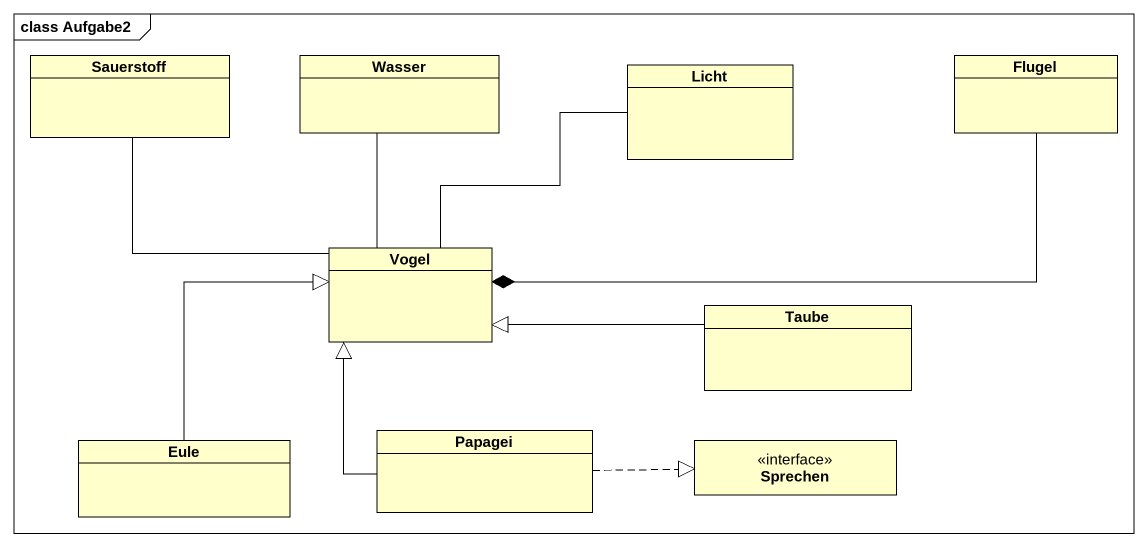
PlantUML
@startuml
mainframe class Aufgabe2
hide circle
hide empty members
class Sauerstoff
class Wasser
class Licht
class Flugel
class Vogel
class Taube
class Eule
class Papagei
interface Sprechen
Sauerstoff -- Vogel
Wasser -- Vogel
Licht -- Vogel
Vogel *-right- Flugel
Taube -left-|> Vogel
Eule -up-|> Vogel
Papagei -up-|> Vogel
Papagei .right.|> Sprechen
@enduml
